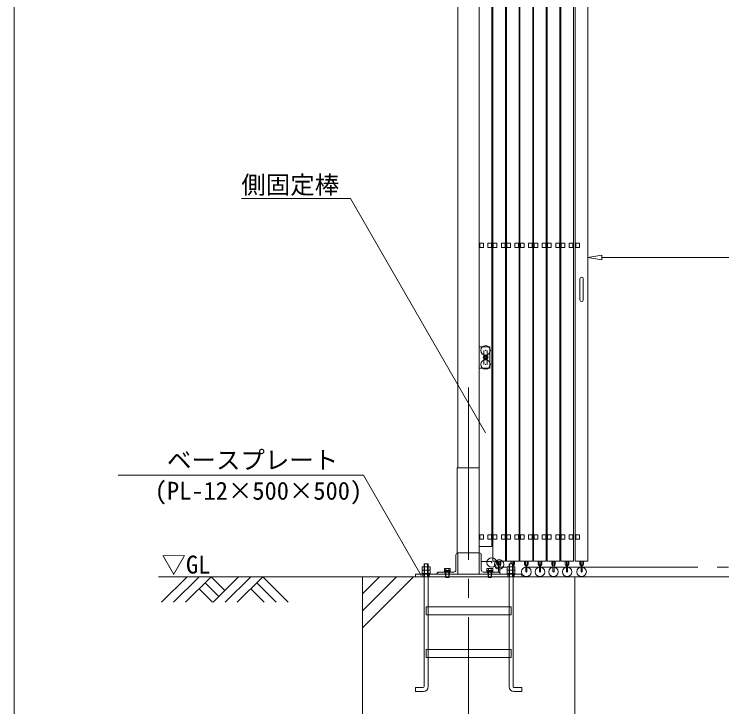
# Model space of a CAD drawing. Units: millimetres, scale not verified. Extents: x -12090 to 12090, y -18325 to 18325.
# Drawn here: x -12090 to -8758, y -14957 to -11698 of the extents above; entities that cross this region are included whole.
import ezdxf
from ezdxf.enums import TextEntityAlignment as Align

# ---------------------------------------------------------------- set-up
doc = ezdxf.new("R2010")
doc.units = ezdxf.units.MM
doc.header["$LTSCALE"] = 90
doc.header["$PDMODE"] = 32
doc.header["$PDSIZE"] = 45
for name, pattern in [('CHAIN2', [12, 9, -1, 1, -1]), ('DASHED1', [1.8, 1.2, -0.6]), ('DOUBLE_CHAIN2', [12.8, 9, -1, 0.6, -0.6, 0.6, -1])]:
    doc.linetypes.add(name, pattern=pattern)
for name, color, linetype, lineweight in [('0-4_ﾊﾝﾄﾞﾙ', 134, 'Continuous', 18), ('0-5_ﾍﾞｰｽﾗｲﾝ', 134, 'Continuous', 18), ('0-6_ﾎﾞﾙﾄ類', 134, 'Continuous', 18), ('0-8_ﾜｲﾔｰﾛｰﾌﾟ', 134, 'DOUBLE_CHAIN2', 18), ('0-9_基礎工事用PCA大', 134, 'Continuous', 18), ('0-A_図面枠', 134, 'Continuous', 18), ('0-B_寸法', 134, 'Continuous', 18), ('0-C_側固定棒', 134, 'Continuous', 18), ('1-0_中央走行棒', 134, 'Continuous', 18), ('1-2_中央走行棒左', 134, 'Continuous', 18), ('1-6_通芯', 134, 'CHAIN2', 18), ('1-A_標準柱', 134, 'Continuous', 18), ('1-B_文字', 134, 'Continuous', 18)]:
    doc.layers.add(name, color=color, linetype=linetype, lineweight=lineweight)
doc.styles.add('ＭＳ ゴシック', font='')
doc.styles.get('ＭＳ ゴシック').set_extended_font_data('MS Gothic')

msp = doc.modelspace()

# ---------------------------------------------------------------- linework, layer by layer
at = {"layer": '0-4_ﾊﾝﾄﾞﾙ'}
for p, q in [((-9426.19, -12942.44), (-9426.19, -13042.44)), ((-9410.19, -12942.44), (-9410.19, -13042.44))]:
    msp.add_line(p, q, dxfattribs=at)
for centre, start, end in [((-9418.19, -12942.44), 0, 180), ((-9418.19, -13042.44), 180, 0)]:
    msp.add_arc(centre, 8, start, end, dxfattribs=at)
at = {"layer": '0-5_ﾍﾞｰｽﾗｲﾝ'}
msp.add_line((-11410.19, -14345), (3249.81, -14345), dxfattribs=at)
at = {"layer": '0-6_ﾎﾞﾙﾄ類'}
for p, q in [((-10159.72, -14312.97), (-10159.72, -14298.4)), ((-10159.72, -14315.83), (-10159.72, -14330.4)), ((-10140.67, -14312.97), (-10140.67, -14298.4)), ((-10140.67, -14315.83), (-10140.67, -14330.4)), ((-10062.03, -14306), (-10063.86, -14307.06)), ((-10063.86, -14307.06), (-10063.86, -14315.8)), ((-10063.86, -14315.8), (-10036.53, -14315.8)), ((-10062.03, -14306), (-10038.36, -14306)), ((-10061.44, -14316), (-10038.95, -14316)), ((-10058.19, -14345), (-10058.19, -14323)), ((-10057.02, -14307.06), (-10057.02, -14315.8)), ((-10056.97, -14347.8), (-10056.97, -14323)), ((-10051.39, -14319), (-10050.32, -14323)), ((-10050.07, -14319), (-10049, -14323)), ((-10043.36, -14307.06), (-10043.36, -14315.8)), ((-10042.19, -14345), (-10042.19, -14323)), ((-10038.36, -14306), (-10036.53, -14307.06)), ((-10036.53, -14307.06), (-10036.53, -14315.8)), ((-9862.03, -14306), (-9863.86, -14307.06)), ((-9863.86, -14307.06), (-9863.86, -14315.8)), ((-9863.86, -14315.8), (-9836.52, -14315.8)), ((-9862.03, -14306), (-9838.36, -14306)), ((-9861.43, -14316), (-9838.94, -14316)), ((-9858.19, -14345), (-9858.19, -14323)), ((-9857.02, -14307.06), (-9857.02, -14315.8)), ((-9856.96, -14347.8), (-9856.96, -14323)), ((-9851.39, -14319), (-9850.32, -14323)), ((-9850.07, -14319), (-9849, -14323)), ((-9843.36, -14307.06), (-9843.36, -14315.8)), ((-9842.19, -14345), (-9842.19, -14323)), ((-9838.36, -14306), (-9836.52, -14307.06)), ((-9836.52, -14307.06), (-9836.52, -14315.8)), ((-9759.72, -14312.97), (-9759.72, -14298.4)), ((-9759.72, -14315.83), (-9759.72, -14330.4)), ((-9740.66, -14312.97), (-9740.66, -14298.4)), ((-9740.66, -14315.83), (-9740.66, -14330.4)), ((-10058.19, -14345), (-10056.97, -14347.8)), ((-9858.19, -14345), (-9856.96, -14347.8))]:
    msp.add_line(p, q, dxfattribs=at)
for points in [[(-10168.67, -14312.97), (-10168.67, -14298.4), (-10131.71, -14298.4), (-10131.71, -14312.97), (-10134.19, -14314.4), (-10166.19, -14314.4)], [(-10168.67, -14315.83), (-10168.67, -14330.4), (-10131.71, -14330.4), (-10131.71, -14315.83), (-10134.19, -14314.4), (-10166.19, -14314.4)], [(-10036.2, -14316), (-10036.2, -14319), (-10064.2, -14319), (-10064.2, -14316)], [(-10064.2, -14319), (-10036.2, -14319), (-10036.2, -14323), (-10064.2, -14323)], [(-9836.19, -14316), (-9836.19, -14319), (-9864.19, -14319), (-9864.19, -14316)], [(-9864.19, -14319), (-9836.19, -14319), (-9836.19, -14323), (-9864.19, -14323)], [(-9768.67, -14312.97), (-9768.67, -14298.4), (-9731.72, -14298.4), (-9731.72, -14312.97), (-9734.19, -14314.4), (-9766.2, -14314.4)], [(-9768.67, -14315.83), (-9768.67, -14330.4), (-9731.72, -14330.4), (-9731.72, -14315.83), (-9734.19, -14314.4), (-9766.2, -14314.4)], [(-10168.19, -14330.4), (-10132.19, -14330.4), (-10132.19, -14333), (-10168.19, -14333)], [(-9768.19, -14330.4), (-9732.19, -14330.4), (-9732.19, -14333), (-9768.19, -14333)]]:
    msp.add_lwpolyline(points, close=True, dxfattribs=at)
for points in [[(-10056.97, -14347.8), (-10043.42, -14347.8), (-10043.42, -14323)], [(-9856.96, -14347.8), (-9843.42, -14347.8), (-9843.42, -14323)], [(-10058.19, -14345), (-10042.19, -14345), (-10043.42, -14347.8)], [(-9858.19, -14345), (-9842.19, -14345), (-9843.42, -14347.8)]]:
    msp.add_lwpolyline(points, dxfattribs=at)
for centre, radius, start, end in [((-10164.19, -14305.22), 8.96, 240.0064, 300.0064), ((-10164.19, -14323.58), 8.96, 60.0064, 120.0064), ((-10150.19, -14346.86), 32.45, 72.93497, 107.07105), ((-10150.19, -14281.95), 32.45, 252.93497, 287.07105), ((-10136.2, -14305.23), 8.95, 239.98131, 300.0315), ((-10136.2, -14323.57), 8.95, 59.98131, 120.0315), ((-10060.44, -14312.05), 6.05, 55.616, 124.384), ((-10061.44, -14315.8), 0.198, 180, 270), ((-10050.19, -14328.61), 22.62, 72.412, 107.588), ((-10039.94, -14312.05), 6.05, 55.616, 124.384), ((-10038.95, -14315.8), 0.198, 270, 0), ((-9860.44, -14312.05), 6.05, 55.616, 124.384), ((-9861.43, -14315.8), 0.198, 180, 270), ((-9850.19, -14328.61), 22.62, 72.412, 107.588), ((-9839.94, -14312.05), 6.05, 55.616, 124.384), ((-9838.94, -14315.8), 0.198, 270, 0), ((-9764.19, -14305.22), 8.96, 240.0064, 300.0064), ((-9764.19, -14323.58), 8.96, 60.0064, 120.0064), ((-9750.19, -14346.86), 32.45, 72.93497, 107.07105), ((-9750.19, -14281.95), 32.45, 252.93497, 287.07105), ((-9736.19, -14305.23), 8.95, 239.98131, 300.0315), ((-9736.19, -14323.57), 8.95, 59.98131, 120.0315)]:
    msp.add_arc(centre, radius, start, end, dxfattribs=at)
at = {"layer": '0-8_ﾜｲﾔｰﾛｰﾌﾟ'}
msp.add_line((2649.81, -14300), (-9850.19, -14300), dxfattribs=at)
at = {"layer": '0-9_基礎工事用PCA大'}
for p, q in [((-10450.2, -14585), (-10210.19, -14345)), ((-10450.2, -14505), (-10290.19, -14345)), ((-10450.2, -14425), (-10370.2, -14345)), ((-10140.67, -14525), (-10140.67, -14687)), ((-9759.72, -14525), (-9759.72, -14687)), ((-10140.67, -14725), (-10140.67, -14862)), ((-9759.72, -14725), (-9759.72, -14862))]:
    msp.add_line(p, q, dxfattribs=at)
at = {"layer": '0-9_基礎工事用PCA大', "linetype": 'DASHED1'}
for p, q in [((-10164.89, -14333), (-10164.89, -14345)), ((-10135.2, -14333), (-10135.2, -14345)), ((-10058.19, -14333), (-10058.19, -14345)), ((-10042.19, -14333), (-10042.19, -14345)), ((-9858.19, -14333), (-9858.19, -14345)), ((-9842.19, -14333), (-9842.19, -14345)), ((-9765.19, -14333), (-9765.19, -14345)), ((-9735.19, -14333), (-9735.19, -14345)), ((-10140.67, -14487), (-10140.67, -14525)), ((-9759.72, -14487), (-9759.72, -14525)), ((-10140.67, -14687), (-10140.67, -14725)), ((-9759.72, -14687), (-9759.72, -14725))]:
    msp.add_line(p, q, dxfattribs=at)
at = {"layer": '0-9_基礎工事用PCA大'}
for points in [[(-10159.72, -14861.95), (-10159.72, -14285), (-10140.67, -14285), (-10140.67, -14487)], [(-10159.72, -14347.5), (-10157.22, -14345), (-10157.22, -14285), (-10143.17, -14285), (-10143.17, -14345), (-10140.67, -14347.5)], [(-9740.66, -14861.95), (-9740.66, -14285), (-9759.72, -14285), (-9759.72, -14487)], [(-9740.66, -14347.5), (-9743.17, -14345), (-9743.17, -14285), (-9757.22, -14285), (-9757.22, -14345), (-9759.72, -14347.5)], [(-10163.66, -14885), (-10200.67, -14885), (-10200.67, -14865.95), (-10163.72, -14865.95)], [(-9736.72, -14885), (-9699.71, -14885), (-9699.71, -14865.95), (-9736.67, -14865.95)]]:
    msp.add_lwpolyline(points, dxfattribs=at)
for points in [[(-10450.2, -15345), (-9450.19, -15345), (-9450.19, -14345), (-10450.2, -14345)], [(-10200.19, -14345), (-9700.19, -14345), (-9700.19, -14333), (-10200.19, -14333)], [(-10150.19, -14487), (-9750.19, -14487), (-9750.19, -14525), (-10150.19, -14525)], [(-10150.19, -14687), (-9750.19, -14687), (-9750.19, -14725), (-10150.19, -14725)]]:
    msp.add_lwpolyline(points, close=True, dxfattribs=at)
for centre, radius, start, end in [((-10163.72, -14861.95), 4, 270, 360), ((-10163.66, -14862), 23, 270, 360), ((-9736.72, -14862), 23, 180, 270), ((-9736.67, -14861.95), 4, 180, 270)]:
    msp.add_arc(centre, radius, start, end, dxfattribs=at)
at = {"layer": '0-A_図面枠'}
msp.add_lwpolyline([(-12090.19, -1675), (12059.81, -1675), (12059.81, -18325), (-12090.19, -18325)], close=True, dxfattribs=at)
at = {"layer": '0-B_寸法'}
for p, q in [((-9388.2, -12402.8), (-9388.2, -12844.4)), ((-9322.19, -12832.4), (-9388.2, -12843.4)), ((-9388.2, -12843.4), (-9322.19, -12854.4)), ((-9322.19, -12832.4), (-9322.19, -12854.4)), ((-9322.19, -12843.4), (2105.81, -12843.4))]:
    msp.add_line(p, q, dxfattribs=at)
at = {"layer": '0-C_側固定棒'}
for points in [[(-9840.19, -14147.44), (-9840.19, -10532.44), (-9900.19, -10532.44), (-9900.19, -14202.44), (-9840.19, -14202.44)], [(-9897.84, -12795.94), (-9880.54, -12795.94), (-9880.54, -12775.94), (-9897.84, -12775.94)], [(-9859.84, -12795.94), (-9842.54, -12795.94), (-9842.54, -12775.94), (-9859.84, -12775.94)], [(-9875.1, -13303.94), (-9880.01, -13312.44), (-9875.1, -13320.94), (-9865.29, -13320.94), (-9860.38, -13312.44), (-9865.29, -13303.94)], [(-9897.84, -14167.44), (-9880.54, -14167.44), (-9880.54, -14147.44), (-9897.84, -14147.44)], [(-9859.84, -14167.44), (-9842.54, -14167.44), (-9842.54, -14147.44), (-9859.84, -14147.44)]]:
    msp.add_lwpolyline(points, close=True, dxfattribs=at)
for radius in [11, 8.5, 4.76, 4.22]:
    msp.add_circle((-9870.19, -13312.44), radius, dxfattribs=at)
for start, end in [(132.757, 167.243), (192.757, 227.243), (72.757, 107.243), (252.757, 287.243), (12.757, 47.243), (312.757, 347.243)]:
    msp.add_arc((-9870.19, -13312.44), 8.9, start, end, dxfattribs=at)
at = {"layer": '1-0_中央走行棒'}
for p, q in [((-9814.74, -14285.54), (-9814.74, -14272.44)), ((-9809.75, -14285.54), (-9809.75, -14272.44)), ((-9808.69, -14286.94), (-9808.69, -14321.94)), ((-9803.69, -14321.94), (-9803.69, -14286.94)), ((-9802.75, -14272.44), (-9802.75, -14285.54)), ((-9797.74, -14272.44), (-9797.74, -14285.54)), ((-9750.74, -14285), (-9750.74, -14272.44)), ((-9745.74, -14285), (-9745.74, -14272.44)), ((-9739.69, -14298.4), (-9739.69, -14286.94)), ((-9738.75, -14272.44), (-9738.75, -14285.54)), ((-9733.74, -14272.44), (-9733.74, -14285.54)), ((-9686.74, -14285.54), (-9686.74, -14272.44)), ((-9681.74, -14285.54), (-9681.74, -14272.44)), ((-9680.7, -14286.94), (-9680.7, -14321.94)), ((-9675.69, -14321.94), (-9675.69, -14286.94)), ((-9674.75, -14272.44), (-9674.75, -14285.54)), ((-9669.74, -14272.44), (-9669.74, -14285.54)), ((-9622.75, -14285.54), (-9622.75, -14272.44)), ((-9617.74, -14285.54), (-9617.74, -14272.44)), ((-9616.69, -14286.94), (-9616.69, -14321.94)), ((-9611.69, -14321.94), (-9611.69, -14286.94)), ((-9610.74, -14272.44), (-9610.74, -14285.54)), ((-9605.75, -14272.44), (-9605.75, -14285.54)), ((-9558.75, -14285.54), (-9558.75, -14272.44)), ((-9553.74, -14285.54), (-9553.74, -14272.44)), ((-9552.69, -14286.94), (-9552.69, -14321.94)), ((-9547.69, -14321.94), (-9547.69, -14286.94)), ((-9546.74, -14272.44), (-9546.74, -14285.54)), ((-9541.75, -14272.44), (-9541.75, -14285.54)), ((-9494.75, -14285.54), (-9494.75, -14272.44)), ((-9489.74, -14285.54), (-9489.74, -14272.44)), ((-9488.69, -14286.94), (-9488.69, -14321.94)), ((-9483.7, -14321.94), (-9483.7, -14286.94)), ((-9482.74, -14272.44), (-9482.74, -14285.54)), ((-9477.75, -14272.44), (-9477.75, -14285.54))]:
    msp.add_line(p, q, dxfattribs=at)
for points in [[(-9772.19, -10105), (-9772.19, -14272.44), (-9712.2, -14272.44), (-9712.2, -10052.44), (-9717.19, -10052.44)], [(-9703.2, -10052.44), (-9708.19, -10052.44), (-9708.19, -14272.44), (-9648.19, -14272.44), (-9648.19, -10052.44), (-9653.19, -10052.44)], [(-9639.19, -10052.44), (-9644.19, -10052.44), (-9644.19, -14272.44), (-9584.19, -14272.44), (-9584.19, -10052.44), (-9589.19, -10052.44)], [(-9575.19, -10052.44), (-9580.19, -10052.44), (-9580.19, -14272.44), (-9520.19, -14272.44), (-9520.19, -10052.44), (-9525.19, -10052.44)], [(-9511.19, -10052.44), (-9516.19, -10052.44), (-9516.19, -14272.44), (-9456.19, -14272.44), (-9456.19, -10052.44), (-9461.2, -10052.44)], [(-9836.19, -10358.99), (-9836.19, -14272.44), (-9776.2, -14272.44), (-9776.2, -10109)]]:
    msp.add_lwpolyline(points, dxfattribs=at)
for points in [[(-9833.84, -12795.94), (-9816.54, -12795.94), (-9816.54, -12775.94), (-9833.84, -12775.94)], [(-9795.84, -12795.94), (-9778.55, -12795.94), (-9778.55, -12775.94), (-9795.84, -12775.94)], [(-9769.84, -12795.94), (-9752.54, -12795.94), (-9752.54, -12775.94), (-9769.84, -12775.94)], [(-9731.84, -12795.94), (-9714.55, -12795.94), (-9714.55, -12775.94), (-9731.84, -12775.94)], [(-9705.84, -12795.94), (-9688.55, -12795.94), (-9688.55, -12775.94), (-9705.84, -12775.94)], [(-9667.85, -12795.94), (-9650.55, -12795.94), (-9650.55, -12775.94), (-9667.85, -12775.94)], [(-9641.84, -12795.94), (-9624.55, -12795.94), (-9624.55, -12775.94), (-9641.84, -12775.94)], [(-9603.85, -12795.94), (-9586.54, -12795.94), (-9586.54, -12775.94), (-9603.85, -12775.94)], [(-9577.85, -12795.94), (-9560.55, -12795.94), (-9560.55, -12775.94), (-9577.85, -12775.94)], [(-9539.85, -12795.94), (-9522.54, -12795.94), (-9522.54, -12775.94), (-9539.85, -12775.94)], [(-9513.85, -12795.94), (-9496.54, -12795.94), (-9496.54, -12775.94), (-9513.85, -12775.94)], [(-9475.84, -12795.94), (-9458.54, -12795.94), (-9458.54, -12775.94), (-9475.84, -12775.94)], [(-9833.84, -14167.44), (-9816.54, -14167.44), (-9816.54, -14147.44), (-9833.84, -14147.44)], [(-9795.84, -14167.44), (-9778.55, -14167.44), (-9778.55, -14147.44), (-9795.84, -14147.44)], [(-9769.84, -14167.44), (-9752.54, -14167.44), (-9752.54, -14147.44), (-9769.84, -14147.44)], [(-9731.84, -14167.44), (-9714.55, -14167.44), (-9714.55, -14147.44), (-9731.84, -14147.44)], [(-9705.84, -14167.44), (-9688.55, -14167.44), (-9688.55, -14147.44), (-9705.84, -14147.44)], [(-9667.85, -14167.44), (-9650.55, -14167.44), (-9650.55, -14147.44), (-9667.85, -14147.44)], [(-9641.84, -14167.44), (-9624.55, -14167.44), (-9624.55, -14147.44), (-9641.84, -14147.44)], [(-9603.85, -14167.44), (-9586.54, -14167.44), (-9586.54, -14147.44), (-9603.85, -14147.44)], [(-9577.85, -14167.44), (-9560.55, -14167.44), (-9560.55, -14147.44), (-9577.85, -14147.44)], [(-9539.85, -14167.44), (-9522.54, -14167.44), (-9522.54, -14147.44), (-9539.85, -14147.44)], [(-9513.85, -14167.44), (-9496.54, -14167.44), (-9496.54, -14147.44), (-9513.85, -14147.44)], [(-9475.84, -14167.44), (-9458.54, -14167.44), (-9458.54, -14147.44), (-9475.84, -14147.44)]]:
    msp.add_lwpolyline(points, close=True, dxfattribs=at)
for centre, radius, start, end in [((-9806.25, -14285.54), 8.5, 180, 253.25351), ((-9806.25, -14285.54), 3.5, 180, 225.59204), ((-9806.25, -14285.54), 8.5, 287.46347, 360), ((-9806.25, -14285.54), 3.5, 316.78662, 360), ((-9742.19, -14286.94), 2.5, 0, 129.12071), ((-9742.25, -14285.54), 8.5, 287.46347, 360), ((-9742.25, -14285.54), 3.5, 316.78662, 360), ((-9678.24, -14285.54), 8.5, 180, 253.25351), ((-9678.24, -14285.54), 3.5, 180, 225.59204), ((-9678.24, -14285.54), 8.5, 287.46347, 360), ((-9678.24, -14285.54), 3.5, 316.78662, 360), ((-9614.24, -14285.54), 8.5, 180, 253.25351), ((-9614.24, -14285.54), 3.5, 180, 225.59204), ((-9614.24, -14285.54), 8.5, 287.46347, 360), ((-9614.24, -14285.54), 3.5, 316.78662, 360), ((-9550.24, -14285.54), 8.5, 180, 253.25351), ((-9550.24, -14285.54), 3.5, 180, 225.59204), ((-9550.24, -14285.54), 8.5, 287.46347, 360), ((-9550.24, -14285.54), 3.5, 316.78662, 360), ((-9486.24, -14285.54), 8.5, 180, 253.25351), ((-9486.24, -14285.54), 3.5, 180, 225.59204), ((-9486.24, -14285.54), 8.5, 287.46347, 360), ((-9486.24, -14285.54), 3.5, 316.78662, 360), ((-9806.19, -14321.94), 2.5, 180, 209.41684), ((-9806.19, -14321.94), 2.5, 290.81823, 360)]:
    msp.add_arc(centre, radius, start, end, dxfattribs=at)
for p in [(-9806.19, -14286.94), (-9678.19, -14321.94), (-9614.2, -14321.94), (-9550.2, -14321.94), (-9486.19, -14321.94)]:
    msp.add_point(p, dxfattribs=at)
at = {"layer": '1-2_中央走行棒左'}
for p, q in [((-9426.74, -14285.54), (-9426.74, -14272.44)), ((-9421.74, -14285.54), (-9421.74, -14272.44)), ((-9420.7, -14286.94), (-9420.7, -14321.94)), ((-9415.69, -14321.94), (-9415.69, -14286.94)), ((-9414.75, -14272.44), (-9414.75, -14285.54)), ((-9409.74, -14272.44), (-9409.74, -14285.54))]:
    msp.add_line(p, q, dxfattribs=at)
msp.add_lwpolyline([(-9443.2, -10052.44), (-9448.19, -10052.44), (-9448.19, -14272.44), (-9388.2, -14272.44), (-9388.2, -10052.44), (-9393.19, -10052.44)], dxfattribs=at)
for points in [[(-9428.54, -12795.94), (-9445.84, -12795.94), (-9445.84, -12775.94), (-9428.54, -12775.94)], [(-9428.54, -14167.44), (-9445.84, -14167.44), (-9445.84, -14147.44), (-9428.54, -14147.44)]]:
    msp.add_lwpolyline(points, close=True, dxfattribs=at)
for radius, start, end in [(8.5, 180, 253.25351), (3.5, 180, 225.59204), (8.5, 287.46347, 360), (3.5, 316.78662, 360)]:
    msp.add_arc((-9418.25, -14285.54), radius, start, end, dxfattribs=at)
msp.add_point((-9418.19, -14321.94), dxfattribs=at)
at = {"layer": '1-6_通芯'}
msp.add_line((-9950.19, -15345), (-9950.19, -13433), dxfattribs=at)
at = {"layer": '1-A_標準柱'}
for p, q in [((-10000.2, -13833), (-10000.2, -10383)), ((-9900.19, -13833), (-9900.19, -10383)), ((-9877.69, -13304.39), (-9877.69, -13280)), ((-9862.69, -13280), (-9862.69, -13304.39)), ((-9877.69, -13346), (-9877.69, -13320.49)), ((-9862.69, -13320.49), (-9862.69, -13346)), ((-10010.2, -14243), (-10010.2, -14313)), ((-9890.19, -14243), (-9890.19, -14313)), ((-10020.19, -14323), (-10090.2, -14323)), ((-9880.19, -14323), (-9810.19, -14323)), ((-9900.19, -14333), (-10000.2, -14333))]:
    msp.add_line(p, q, dxfattribs=at)
at = {"layer": '1-A_標準柱', "linetype": 'DASHED1'}
for p, q in [((-10060.19, -14323), (-10060.19, -14333)), ((-10040.19, -14323), (-10040.19, -14333)), ((-9860.19, -14323), (-9860.19, -14333)), ((-9840.19, -14323), (-9840.19, -14333))]:
    msp.add_line(p, q, dxfattribs=at)
at = {"layer": '1-A_標準柱'}
for points in [[(-9900.19, -13263), (-9850.19, -13263), (-9850.19, -13363), (-9900.19, -13363)], [(-10003.39, -13833), (-9900.19, -13833), (-9900.19, -14233), (-10003.39, -14233)]]:
    msp.add_lwpolyline(points, close=True, dxfattribs=at)
for points in [[(-10100.2, -14333), (-10000.2, -14333), (-10000.2, -14233)], [(-9800.19, -14333), (-9900.19, -14333), (-9900.19, -14233)], [(-9841.19, -14273), (-9890.19, -14273), (-9890.19, -14283)]]:
    msp.add_lwpolyline(points, dxfattribs=at)
for centre, start, end in [((-10000.2, -14243), 90, 180), ((-9900.19, -14243), 0, 90), ((-10090.2, -14333), 90, 180), ((-10020.19, -14313), 270, 360), ((-9880.19, -14313), 180, 270), ((-9810.19, -14333), 0, 90)]:
    msp.add_arc(centre, 10, start, end, dxfattribs=at)
for p in [(-9870.19, -13280), (-9870.19, -13346), (-9841.19, -14278)]:
    msp.add_point(p, dxfattribs=at)
at = {"layer": '1-B_文字'}
for p, q in [((-11020.36, -12565.44), (-10506.43, -12565.44)), ((-11600.95, -13866.2), (-10446.95, -13866.2)), ((-11276.1, -14345), (-11396.39, -14465.28)), ((-11219.41, -14345), (-11339.68, -14465.28)), ((-11162.71, -14345), (-11282.99, -14465.28)), ((-11162.71, -14345), (-11097.9, -14409.8)), ((-11033.1, -14345), (-11153.39, -14465.28)), ((-10976.41, -14345), (-11096.68, -14465.28)), ((-10919.7, -14345), (-11039.99, -14465.28)), ((-10919.7, -14345), (-10799.42, -14465.28)), ((-11191.06, -14373.35), (-11126.25, -14438.15)), ((-10948.06, -14373.35), (-10856.12, -14465.28)), ((-11219.41, -14401.7), (-11155.82, -14465.28)), ((-10976.4, -14401.7), (-10912.82, -14465.28))]:
    msp.add_line(p, q, dxfattribs=at)
for points in [[(-9869.83, -13667.02), (-10505.83, -12565.44), (-10506.27, -12565.44)], [(-10172.72, -14339), (-10445.69, -13866.2), (-10446.12, -13866.2)]]:
    msp.add_lwpolyline(points, dxfattribs=at)

# ---------------------------------------------------------------- texts
at = {"layer": '1-B_文字', "style": 'ＭＳ ゴシック'}
for s, p in [('側固定棒', (-11020.36, -12568.31)), ('\u3000\u3000ベースプレート\u3000\u3000\u3000', (-11600.95, -13863.45)), ('(PL-12×500×500)', (-11428.14, -14007.89)), ('▽GL', (-11396.39, -14355.32))]:
    msp.add_text(s, height=84.46, dxfattribs=at).set_placement(p, align=Align.BOTTOM_LEFT)

doc.saveas('drawing.dxf')
